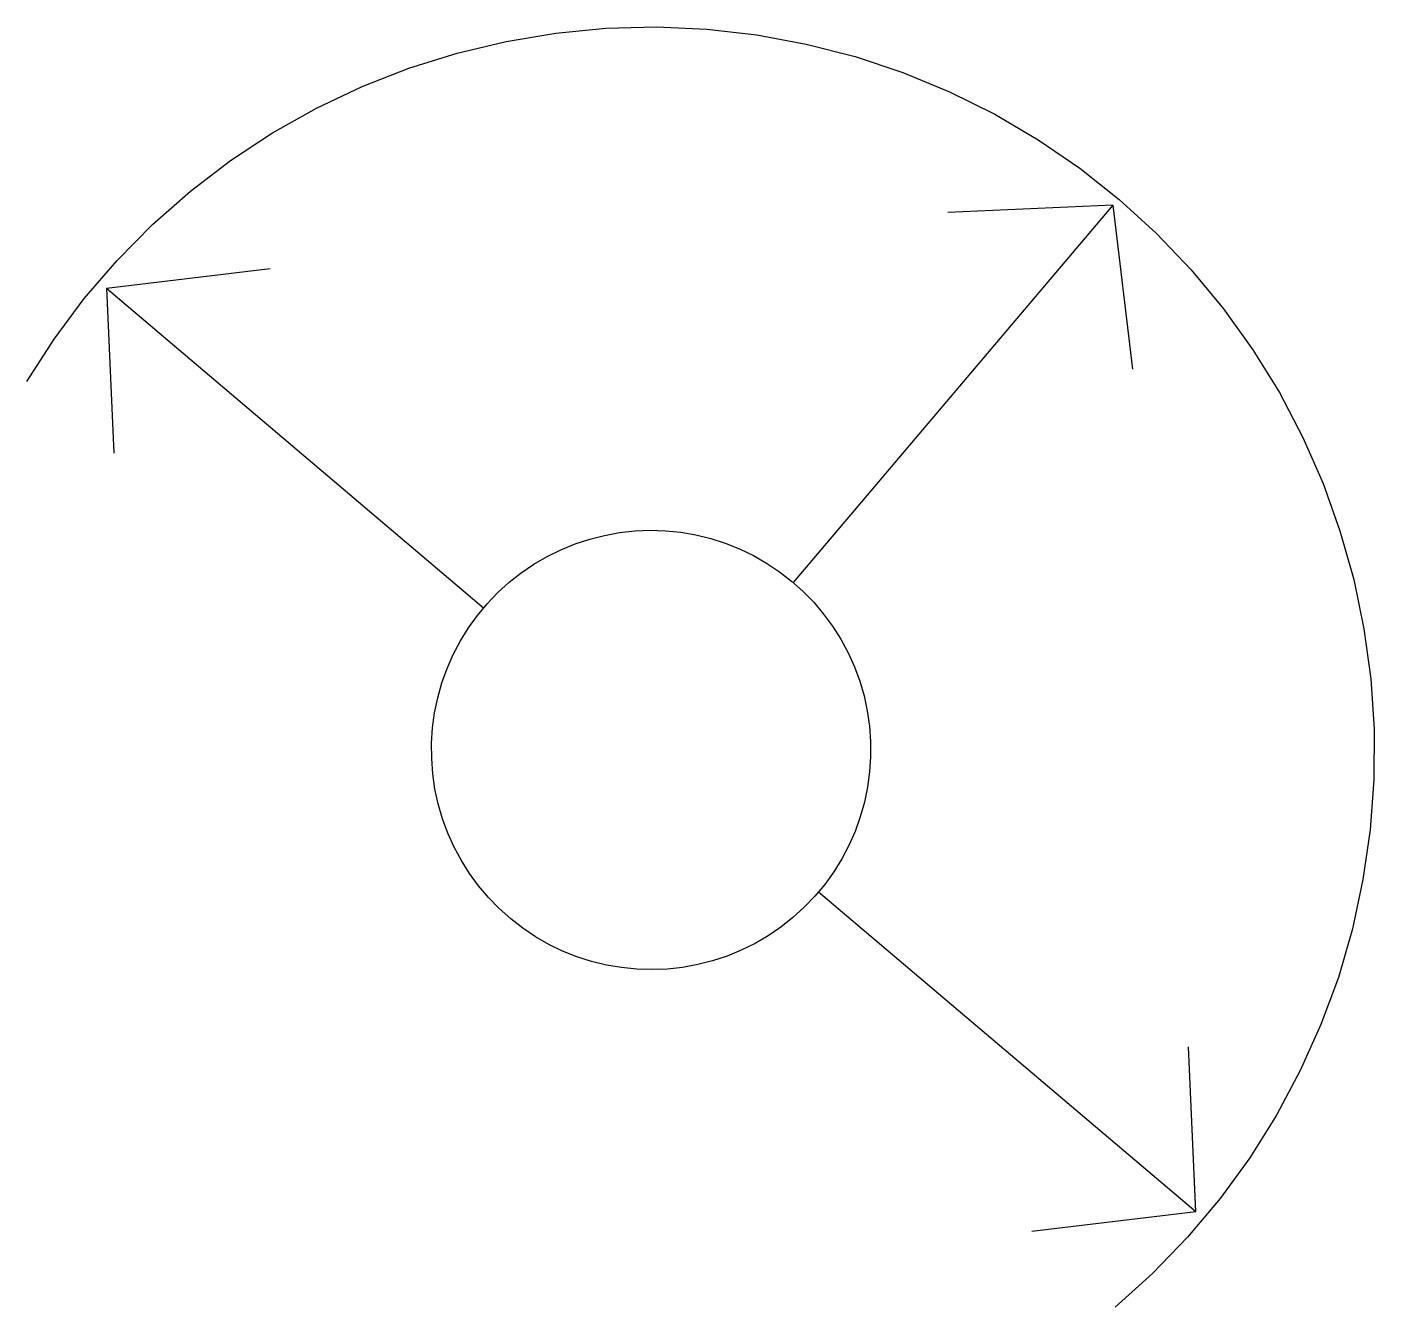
# Model space of a CAD drawing. Header units: inches. Extents: x 21905 to 29562, y 37649 to 43473.
# Drawn here: x 27590.05 to 27605.6, y 43230.33 to 43245.11 of the extents above; entities that cross this region are included whole.
import ezdxf

# ---------------------------------------------------------------- set-up
doc = ezdxf.new("R2010")
doc.units = ezdxf.units.IN
doc.header["$MEASUREMENT"] = 0

msp = doc.modelspace()

# ---------------------------------------------------------------- linework, layer by layer
for points in [[(27590.052, 43241.016), (27590.366, 43241.505), (27590.714, 43241.972), (27591.093, 43242.413), (27591.502, 43242.827), (27591.939, 43243.212), (27592.401, 43243.565), (27592.887, 43243.885), (27593.394, 43244.171), (27593.92, 43244.42), (27594.461, 43244.633), (27595.017, 43244.807), (27595.583, 43244.942), (27596.157, 43245.038), (27596.736, 43245.093), (27597.318, 43245.108), (27597.899, 43245.083), (27598.477, 43245.017), (27599.049, 43244.911), (27599.613, 43244.766), (27600.165, 43244.582), (27600.703, 43244.36), (27601.224, 43244.101), (27601.726, 43243.806), (27602.206, 43243.477), (27602.662, 43243.116), (27603.092, 43242.724), (27603.493, 43242.303), (27603.865, 43241.855), (27604.204, 43241.382), (27604.51, 43240.887), (27604.78, 43240.371), (27605.014, 43239.839), (27605.21, 43239.291), (27605.368, 43238.731), (27605.486, 43238.161), (27605.565, 43237.584), (27605.603, 43237.004), (27605.601, 43236.422), (27605.558, 43235.842), (27605.475, 43235.266), (27605.353, 43234.697), (27605.191, 43234.138), (27604.99, 43233.592), (27604.752, 43233.061), (27604.478, 43232.547), (27604.168, 43232.054), (27603.826, 43231.584), (27603.451, 43231.139), (27603.046, 43230.721), (27602.613, 43230.332)], [(27602.588, 43243.051), (27598.897, 43238.697)], [(27602.588, 43243.051), (27600.684, 43242.965)], [(27602.588, 43243.051), (27602.815, 43241.159)], [(27590.969, 43242.093), (27592.861, 43242.32)], [(27590.969, 43242.093), (27595.323, 43238.402)], [(27590.969, 43242.093), (27591.054, 43240.189)], [(27595.619, 43238.698), (27595.758, 43238.807), (27595.904, 43238.907), (27596.057, 43238.996), (27596.216, 43239.074), (27596.38, 43239.141), (27596.548, 43239.197), (27596.719, 43239.24), (27596.893, 43239.272), (27597.069, 43239.291), (27597.246, 43239.298), (27597.423, 43239.293), (27597.599, 43239.275), (27597.773, 43239.245), (27597.945, 43239.203), (27598.114, 43239.149), (27598.278, 43239.083), (27598.438, 43239.006), (27598.591, 43238.919), (27598.738, 43238.82), (27598.878, 43238.712), (27599.01, 43238.594), (27599.134, 43238.467), (27599.248, 43238.332), (27599.353, 43238.19), (27599.447, 43238.04), (27599.531, 43237.884), (27599.604, 43237.723), (27599.665, 43237.557), (27599.715, 43237.387), (27599.752, 43237.214), (27599.777, 43237.039), (27599.791, 43236.862), (27599.791, 43236.685), (27599.78, 43236.509), (27599.756, 43236.333), (27599.72, 43236.16), (27599.672, 43235.99), (27599.612, 43235.823), (27599.541, 43235.661), (27599.458, 43235.505), (27599.365, 43235.354), (27599.262, 43235.21), (27599.149, 43235.074), (27599.026, 43234.947), (27598.895, 43234.828), (27598.756, 43234.718), (27598.61, 43234.618), (27598.457, 43234.529), (27598.298, 43234.451), (27598.135, 43234.384), (27597.967, 43234.329), (27597.795, 43234.285), (27597.621, 43234.253), (27597.445, 43234.234), (27597.268, 43234.227), (27597.091, 43234.233), (27596.915, 43234.25), (27596.741, 43234.28), (27596.569, 43234.322), (27596.4, 43234.376), (27596.236, 43234.442), (27596.077, 43234.519), (27595.923, 43234.607), (27595.776, 43234.705), (27595.636, 43234.813), (27595.504, 43234.931), (27595.38, 43235.058), (27595.266, 43235.193), (27595.161, 43235.336), (27595.067, 43235.485), (27594.983, 43235.641), (27594.911, 43235.803), (27594.849, 43235.969), (27594.8, 43236.139), (27594.762, 43236.311), (27594.737, 43236.487), (27594.724, 43236.663), (27594.723, 43236.84), (27594.734, 43237.017), (27594.758, 43237.192), (27594.794, 43237.365), (27594.842, 43237.536), (27594.902, 43237.702), (27594.973, 43237.864), (27595.056, 43238.021), (27595.149, 43238.171), (27595.252, 43238.315), (27595.366, 43238.451), (27595.488, 43238.579), (27595.619, 43238.698)], [(27603.546, 43231.432), (27599.191, 43235.123)], [(27603.546, 43231.432), (27603.46, 43233.336)], [(27603.546, 43231.432), (27601.653, 43231.205)]]:
    msp.add_lwpolyline(points)

doc.saveas('drawing.dxf')
